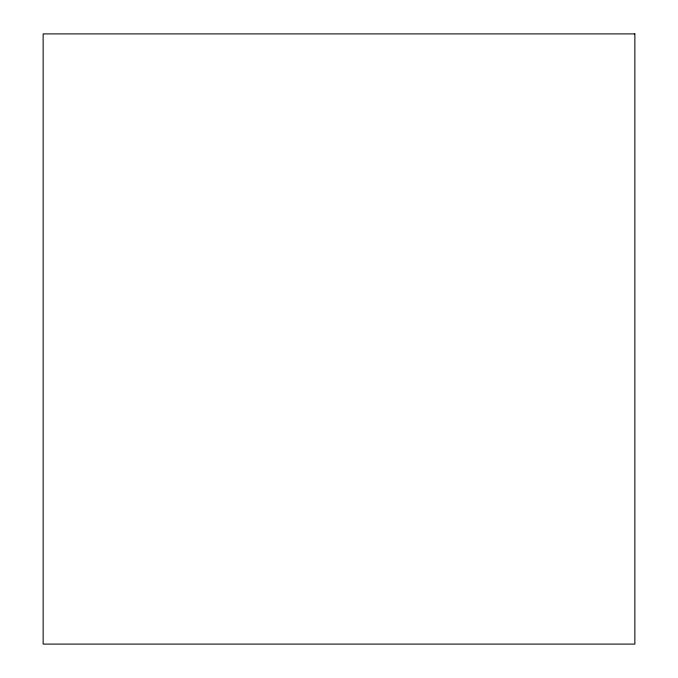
<?xml version="1.0" encoding="UTF-8"?>
<svg xmlns="http://www.w3.org/2000/svg" width="678" height="678" viewBox="0 0 678 678"><rect width="100%" height="100%" fill="white"/><g stroke="black" fill="none" stroke-linecap="round" stroke-linejoin="round"><path stroke-width="1.02" d="M634.854 33.9L43.146 33.9L43.146 644.1L634.854 644.1L634.854 33.9"/></g></svg>
